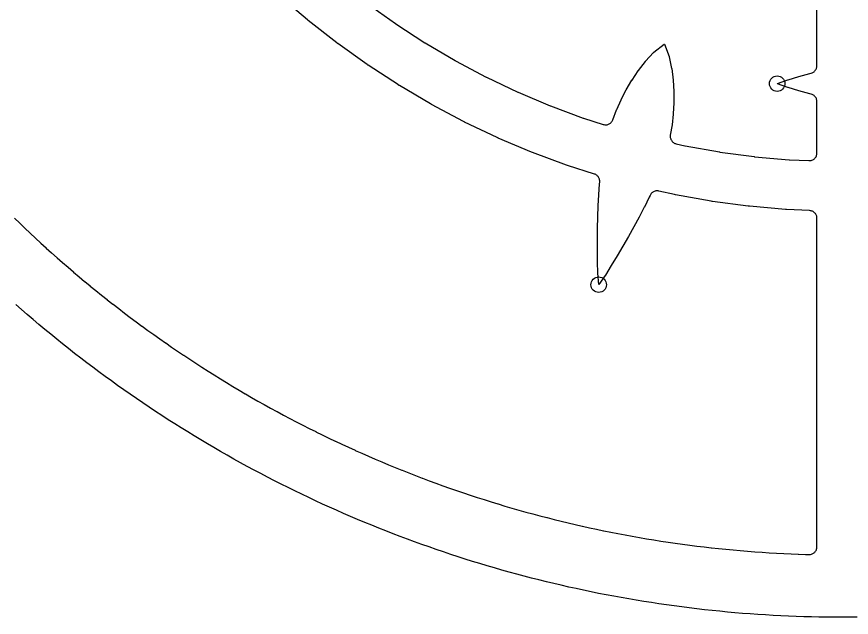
# Model space of a CAD drawing. Header units: millimetres. Extents: x -40.3 to 40.3, y -40.3 to 40.3.
# Drawn here: x -26.68 to 0.3, y -40.33 to -20.91 of the extents above; entities that cross this region are included whole.
import ezdxf

# ---------------------------------------------------------------- set-up
doc = ezdxf.new("R2010")
doc.units = ezdxf.units.MM
for name, color, linetype in [('CUT_INNER', 6, 'Continuous'), ('CUT_OUTER', 1, 'Continuous'), ('ENGRAVE', 7, 'Continuous')]:
    doc.layers.add(name, color=color, linetype=linetype)

msp = doc.modelspace()

# ---------------------------------------------------------------- linework, layer by layer
at = {"layer": 'CUT_INNER'}
for points in [[(-15.3473, -20.4764), (-14.4331, -21.1308), (-14.4239, -21.137), (-13.4815, -21.7502), (-13.4721, -21.756), (-12.5035, -22.3268), (-12.4938, -22.3322), (-11.5008, -22.8595), (-11.4909, -22.8644), (-10.4754, -23.3471), (-10.4653, -23.3516), (-9.4295, -23.7888), (-9.4192, -23.7929), (-8.365, -24.1837), (-8.3545, -24.1873), (-7.7205, -24.3908), (-7.6961, -24.3973), (-7.6712, -24.4013), (-7.646, -24.4027), (-7.6208, -24.4017), (-7.5959, -24.3981), (-7.5714, -24.3919), (-7.5476, -24.3834), (-7.5249, -24.3725), (-7.5033, -24.3594), (-7.4832, -24.3441), (-7.4648, -24.3269), (-7.4481, -24.308), (-7.4335, -24.2874), (-7.421, -24.2655), (-7.4108, -24.2424), (-7.2856, -23.9169), (-7.283, -23.9106), (-7.1407, -23.593), (-7.1377, -23.5867), (-6.9763, -23.2745), (-6.9728, -23.2682), (-6.7912, -22.9615), (-6.7872, -22.9552), (-6.5842, -22.6548), (-6.5795, -22.6483), (-6.3527, -22.3551), (-6.3464, -22.3477), (-6.0892, -22.0637), (-6.0856, -22.06), (-6.0816, -22.0566), (-5.7479, -21.7936), (-5.7432, -21.7903), (-5.7408, -21.7956), (-5.5868, -22.1915), (-5.5851, -22.1965), (-5.5839, -22.2015), (-5.5064, -22.5768), (-5.5049, -22.5863), (-5.4583, -22.954), (-5.4575, -22.962), (-5.4351, -23.324), (-5.4349, -23.3314), (-5.4341, -23.6878), (-5.4343, -23.695), (-5.4537, -24.0459), (-5.4543, -24.0529), (-5.493, -24.3988), (-5.4939, -24.4055), (-5.5486, -24.7327), (-5.5515, -24.7577), (-5.5518, -24.783), (-5.5496, -24.8081), (-5.5449, -24.8329), (-5.5377, -24.8571), (-5.5281, -24.8804), (-5.5162, -24.9027), (-5.5022, -24.9236), (-5.4861, -24.943), (-5.4681, -24.9607), (-5.4484, -24.9765), (-5.4272, -24.9902), (-5.4048, -25.0017), (-5.3813, -25.0109), (-5.357, -25.0177), (-5.0812, -25.0799), (-5.0703, -25.0821), (-3.9637, -25.2807), (-3.9527, -25.2824), (-2.8384, -25.4316), (-2.8274, -25.4328), (-1.7075, -25.5325), (-1.6964, -25.5332), (-1.0676, -25.5611), (-1.0424, -25.561), (-1.0173, -25.5583), (-0.9926, -25.5531), (-0.9686, -25.5454), (-0.9454, -25.5353), (-0.9234, -25.523), (-0.9028, -25.5085), (-0.8837, -25.492), (-0.8664, -25.4737), (-0.851, -25.4537), (-0.8377, -25.4323), (-0.8266, -25.4096), (-0.8179, -25.3859), (-0.8116, -25.3615), (-0.8078, -25.3366), (-0.8065, -25.3114), (-0.8065, -23.6535), (-0.8078, -23.6285), (-0.8115, -23.6037), (-0.8177, -23.5794), (-0.8263, -23.5559), (-0.8373, -23.5334), (-0.8504, -23.512), (-0.8656, -23.4921), (-0.8827, -23.4738), (-0.9016, -23.4573), (-0.922, -23.4428), (-0.9437, -23.4304), (-0.9666, -23.4202), (-0.9904, -23.4124), (-1.0418, -23.3983), (-1.3927, -23.2996), (-1.394, -23.2992), (-1.7404, -23.1977), (-1.7475, -23.1954), (-2.0886, -23.0728), (-2.0938, -23.0706), (-2.0886, -23.0685), (-1.7475, -22.9459), (-1.7404, -22.9436), (-1.394, -22.8421), (-1.3927, -22.8417), (-1.0435, -22.7434), (-0.9904, -22.7288), (-0.9666, -22.721), (-0.9437, -22.7108), (-0.922, -22.6984), (-0.9015, -22.6839), (-0.8827, -22.6674), (-0.8656, -22.6491), (-0.8504, -22.6292), (-0.8373, -22.6079), (-0.8263, -22.5853), (-0.8177, -22.5618), (-0.8115, -22.5375), (-0.8078, -22.5128), (-0.8065, -22.4877), (-0.8065, -17.5095)], [(-26.7534, -27.4193), (-26.5857, -27.5819), (-26.5846, -27.5829), (-26.416, -27.7445), (-26.4149, -27.7455), (-26.2453, -27.906), (-26.2441, -27.9071), (-26.0735, -28.0665), (-26.0724, -28.0676), (-25.9008, -28.226), (-25.8997, -28.227), (-25.7272, -28.3844), (-25.726, -28.3854), (-25.5525, -28.5417), (-25.5514, -28.5427), (-25.3769, -28.698), (-25.3757, -28.699), (-25.2003, -28.8531), (-25.1992, -28.8541), (-25.0228, -29.0072), (-25.0217, -29.0082), (-24.8444, -29.1602), (-24.8432, -29.1612), (-24.665, -29.3121), (-24.6638, -29.3131), (-24.4846, -29.4629), (-24.4835, -29.4639), (-24.3034, -29.6126), (-24.3022, -29.6135), (-24.1212, -29.7611), (-24.1201, -29.7621), (-23.9382, -29.9086), (-23.937, -29.9095), (-23.7542, -30.0549), (-23.753, -30.0559), (-23.5694, -30.2001), (-23.5681, -30.201), (-23.3836, -30.3441), (-23.3824, -30.3451), (-23.197, -30.4871), (-23.1958, -30.488), (-23.0095, -30.6288), (-23.0083, -30.6297), (-22.8211, -30.7694), (-22.8199, -30.7703), (-22.6319, -30.9089), (-22.6306, -30.9098), (-22.4418, -31.0472), (-22.4406, -31.048), (-22.2509, -31.1843), (-22.2496, -31.1852), (-22.0591, -31.3202), (-22.0579, -31.3211), (-21.8665, -31.455), (-21.8653, -31.4558), (-21.6731, -31.5885), (-21.6718, -31.5894), (-21.4789, -31.7209), (-21.4776, -31.7218), (-21.2838, -31.8521), (-21.2826, -31.853), (-21.088, -31.9821), (-21.0867, -31.983), (-20.8914, -32.1109), (-20.8901, -32.1118), (-20.6939, -32.2385), (-20.6926, -32.2393), (-20.4957, -32.3649), (-20.4944, -32.3657), (-20.2968, -32.49), (-20.2955, -32.4908), (-20.097, -32.6139), (-20.0957, -32.6148), (-19.8965, -32.7366), (-19.8952, -32.7374), (-19.6953, -32.8581), (-19.694, -32.8589), (-19.4933, -32.9783), (-19.492, -32.9791), (-19.2906, -33.0973), (-19.2893, -33.0981), (-19.0871, -33.2151), (-19.0858, -33.2158), (-18.883, -33.3316), (-18.8816, -33.3323), (-18.6781, -33.4468), (-18.6768, -33.4475), (-18.4725, -33.5608), (-18.4712, -33.5615), (-18.2663, -33.6735), (-18.2649, -33.6742), (-18.0593, -33.7849), (-18.0579, -33.7857), (-17.8517, -33.8951), (-17.8503, -33.8958), (-17.6433, -34.004), (-17.642, -34.0047), (-17.4344, -34.1116), (-17.433, -34.1123), (-17.2247, -34.218), (-17.2234, -34.2186), (-17.0145, -34.323), (-17.0131, -34.3237), (-16.8035, -34.4268), (-16.8021, -34.4274), (-16.592, -34.5292), (-16.5906, -34.5299), (-16.3798, -34.6304), (-16.3784, -34.631), (-16.167, -34.7302), (-16.1656, -34.7309), (-15.9536, -34.8288), (-15.9522, -34.8294), (-15.7396, -34.926), (-15.7382, -34.9266), (-15.525, -35.0219), (-15.5236, -35.0225), (-15.3098, -35.1165), (-15.3084, -35.1171), (-15.094, -35.2098), (-15.0926, -35.2104), (-14.8777, -35.3018), (-14.8763, -35.3023), (-14.6608, -35.3924), (-14.6594, -35.393), (-14.4434, -35.4817), (-14.442, -35.4822), (-14.2254, -35.5696), (-14.224, -35.5702), (-14.0069, -35.6562), (-14.0055, -35.6568), (-13.7878, -35.7415), (-13.7864, -35.7421), (-13.5683, -35.8254), (-13.5668, -35.826), (-13.3482, -35.908), (-13.3468, -35.9086), (-13.1276, -35.9892), (-13.1262, -35.9898), (-12.9066, -36.0691), (-12.9051, -36.0696), (-12.685, -36.1476), (-12.6835, -36.1481), (-12.463, -36.2248), (-12.4615, -36.2253), (-12.2404, -36.3006), (-12.239, -36.3011), (-12.0175, -36.375), (-12.016, -36.3755), (-11.7941, -36.448), (-11.7926, -36.4485), (-11.5702, -36.5197), (-11.5687, -36.5202), (-11.3459, -36.59), (-11.3444, -36.5905), (-11.1212, -36.659), (-11.1197, -36.6594), (-10.896, -36.7265), (-10.8946, -36.7269), (-10.6705, -36.7927), (-10.669, -36.7931), (-10.4445, -36.8575), (-10.443, -36.8579), (-10.2182, -36.9208), (-10.2167, -36.9213), (-9.9914, -36.9829), (-9.99, -36.9833), (-9.7643, -37.0435), (-9.7628, -37.0439), (-9.5368, -37.1027), (-9.5354, -37.1031), (-9.309, -37.1605), (-9.3075, -37.1609), (-9.0808, -37.2169), (-9.0793, -37.2173), (-8.8523, -37.2719), (-8.8508, -37.2723), (-8.6234, -37.3255), (-8.6219, -37.3259), (-8.3942, -37.3778), (-8.3927, -37.3781), (-8.1647, -37.4286), (-8.1632, -37.4289), (-7.9349, -37.478), (-7.9334, -37.4783), (-7.7048, -37.5259), (-7.7033, -37.5262), (-7.4744, -37.5725), (-7.4729, -37.5728), (-7.2437, -37.6177), (-7.2422, -37.618), (-7.0128, -37.6614), (-7.0113, -37.6617), (-6.7816, -37.7037), (-6.7801, -37.704), (-6.5501, -37.7446), (-6.5486, -37.7449), (-6.3184, -37.7841), (-6.3169, -37.7844), (-6.0864, -37.8222), (-6.0849, -37.8224), (-5.8542, -37.8588), (-5.8527, -37.859), (-5.6218, -37.894), (-5.6203, -37.8942), (-5.3892, -37.9278), (-5.3877, -37.928), (-5.1564, -37.9601), (-5.1549, -37.9603), (-4.9234, -37.9911), (-4.9218, -37.9913), (-4.6902, -38.0206), (-4.6886, -38.0207), (-4.4568, -38.0486), (-4.4553, -38.0488), (-4.2232, -38.0752), (-4.2217, -38.0754), (-3.9895, -38.1004), (-3.988, -38.1006), (-3.7557, -38.1242), (-3.7542, -38.1244), (-3.5217, -38.1465), (-3.5202, -38.1467), (-3.2876, -38.1674), (-3.286, -38.1676), (-3.0533, -38.1869), (-3.0518, -38.187), (-2.8189, -38.2049), (-2.8174, -38.205), (-2.5845, -38.2215), (-2.5829, -38.2216), (-2.3499, -38.2366), (-2.3484, -38.2367), (-2.1152, -38.2503), (-2.1137, -38.2504), (-1.8805, -38.2626), (-1.879, -38.2626), (-1.6457, -38.2734), (-1.6441, -38.2734), (-1.4108, -38.2828), (-1.4093, -38.2828), (-1.1759, -38.2907), (-1.1743, -38.2907), (-1.0634, -38.2938), (-1.0384, -38.2933), (-1.0137, -38.2902), (-0.9893, -38.2847), (-0.9656, -38.2768), (-0.9429, -38.2666), (-0.9212, -38.2541), (-0.9009, -38.2396), (-0.8822, -38.2231), (-0.8652, -38.2048), (-0.8501, -38.1849), (-0.837, -38.1637), (-0.8262, -38.1412), (-0.8176, -38.1177), (-0.8115, -38.0935), (-0.8077, -38.0688), (-0.8065, -38.0439), (-0.8065, -27.4265), (-0.8076, -27.4026), (-0.811, -27.379), (-0.8167, -27.3559), (-0.8245, -27.3334), (-0.8344, -27.3117), (-0.8464, -27.291), (-0.8602, -27.2716), (-0.8758, -27.2536), (-0.8931, -27.2372), (-0.9119, -27.2225), (-0.932, -27.2097), (-0.9532, -27.1988), (-0.9754, -27.19), (-0.9982, -27.1833), (-1.0217, -27.1789), (-1.0454, -27.1767), (-1.79, -27.1436), (-1.7928, -27.1435), (-1.8257, -27.1413), (-1.8285, -27.1411), (-2.9923, -27.0375), (-2.9951, -27.0372), (-3.0279, -27.0336), (-3.0306, -27.0332), (-4.1887, -26.8782), (-4.1914, -26.8778), (-4.224, -26.8727), (-4.2268, -26.8722), (-5.3768, -26.6659), (-5.3796, -26.6654), (-5.4119, -26.6588), (-5.4146, -26.6583), (-5.9225, -26.5437), (-5.9465, -26.5395), (-5.9709, -26.5377), (-5.9952, -26.5382), (-6.0194, -26.5411), (-6.0433, -26.5464), (-6.0664, -26.5539), (-6.0888, -26.5637), (-6.1101, -26.5756), (-6.1301, -26.5895), (-6.1487, -26.6053), (-6.1656, -26.6229), (-6.1807, -26.642), (-6.194, -26.6625), (-6.2051, -26.6841), (-6.2319, -26.7431), (-6.2335, -26.7463), (-6.389, -27.064), (-6.3903, -27.0667), (-6.5546, -27.3826), (-6.5557, -27.3848), (-6.7271, -27.6993), (-6.728, -27.701), (-6.905, -28.0145), (-6.9058, -28.0157), (-7.0868, -28.328), (-7.2718, -28.6412), (-7.4594, -28.9537), (-7.4601, -28.9548), (-7.6492, -29.2623), (-7.6533, -29.2686), (-7.8613, -29.5655), (-7.8648, -29.5699), (-7.8655, -29.5648), (-7.894, -29.203), (-7.8944, -29.1955), (-7.9012, -28.8346), (-7.9012, -28.8332), (-7.9041, -28.4705), (-7.9046, -28.1071), (-7.902, -27.744), (-7.902, -27.7426), (-7.8954, -27.3826), (-7.8953, -27.3807), (-7.8833, -27.0227), (-7.8832, -27.0203), (-7.8643, -26.6647), (-7.8641, -26.6617), (-7.8368, -26.3091), (-7.8365, -26.3055), (-7.8315, -26.2584), (-7.8301, -26.2341), (-7.8311, -26.2097), (-7.8344, -26.1856), (-7.8401, -26.1619), (-7.8481, -26.1388), (-7.8583, -26.1167), (-7.8706, -26.0956), (-7.8849, -26.0758), (-7.901, -26.0576), (-7.9189, -26.0409), (-7.9382, -26.0261), (-7.959, -26.0133), (-7.9809, -26.0025), (-8.0037, -25.994), (-8.8685, -25.7164), (-8.8711, -25.7155), (-8.9023, -25.7047), (-8.9049, -25.7038), (-10.0005, -25.2976), (-10.0031, -25.2967), (-10.0338, -25.2845), (-10.0364, -25.2834), (-11.1128, -24.8291), (-11.1154, -24.828), (-11.1455, -24.8145), (-11.148, -24.8134), (-12.2033, -24.3118), (-12.2058, -24.3105), (-12.2352, -24.2957), (-12.2377, -24.2944), (-13.2697, -23.7465), (-13.2721, -23.7452), (-13.3009, -23.7291), (-13.3033, -23.7277), (-14.31, -23.1345), (-14.3123, -23.1331), (-14.3404, -23.1157), (-14.3427, -23.1142), (-15.3221, -22.477), (-15.3244, -22.4754), (-15.3517, -22.4568), (-15.3539, -22.4552), (-16.304, -21.7752), (-16.3063, -21.7736), (-16.3327, -21.7538), (-16.3349, -21.7521), (-17.2539, -21.0305), (-17.2561, -21.0288), (-17.2816, -21.0079), (-17.2837, -21.0061), (-18.1698, -20.2445)]]:
    msp.add_lwpolyline(points, dxfattribs=at)
at = {"layer": 'CUT_OUTER'}
msp.add_lwpolyline([(0.4948, -40.322), (0.2474, -40.3242), (0, -40.325), (-0.2474, -40.3242), (-0.4948, -40.322), (-0.7423, -40.3182), (-0.9896, -40.3129), (-1.0219, -40.312), (-1.2362, -40.306), (-1.4835, -40.2977), (-1.7307, -40.2878), (-1.9779, -40.2765), (-2.225, -40.2636), (-2.472, -40.2492), (-2.7189, -40.2332), (-2.9657, -40.2158), (-3.2124, -40.1968), (-3.459, -40.1764), (-3.7055, -40.1544), (-3.9518, -40.1309), (-4.1979, -40.1059), (-4.444, -40.0794), (-4.6898, -40.0514), (-4.9355, -40.0218), (-5.1809, -39.9908), (-5.4262, -39.9582), (-5.6713, -39.9242), (-5.9162, -39.8887), (-6.1608, -39.8516), (-6.4052, -39.813), (-6.6494, -39.773), (-6.8933, -39.7314), (-7.1369, -39.6884), (-7.3803, -39.6439), (-7.6234, -39.5978), (-7.8663, -39.5503), (-8.1088, -39.5013), (-8.351, -39.4508), (-8.5929, -39.3988), (-8.8345, -39.3454), (-9.0758, -39.2904), (-9.3167, -39.234), (-9.5572, -39.1761), (-9.7974, -39.1167), (-10.0373, -39.0558), (-10.2767, -38.9935), (-10.5158, -38.9297), (-10.7545, -38.8645), (-10.9927, -38.7978), (-11.2306, -38.7296), (-11.468, -38.6599), (-11.705, -38.5888), (-11.9416, -38.5163), (-12.1777, -38.4423), (-12.4133, -38.3668), (-12.6485, -38.29), (-12.8832, -38.2116), (-13.1174, -38.1319), (-13.3511, -38.0507), (-13.5844, -37.968), (-13.8171, -37.884), (-14.0493, -37.7985), (-14.2809, -37.7115), (-14.5121, -37.6232), (-14.7426, -37.5335), (-14.9727, -37.4423), (-15.2021, -37.3497), (-15.431, -37.2557), (-15.6593, -37.1603), (-15.887, -37.0636), (-16.1141, -36.9654), (-16.3407, -36.8658), (-16.5666, -36.7649), (-16.7918, -36.6625), (-17.0165, -36.5588), (-17.2405, -36.4537), (-17.4638, -36.3472), (-17.6865, -36.2394), (-17.9085, -36.1302), (-18.1299, -36.0196), (-18.3506, -35.9077), (-18.5705, -35.7944), (-18.7898, -35.6798), (-19.0084, -35.5638), (-19.2263, -35.4465), (-19.4434, -35.3279), (-19.6598, -35.2079), (-19.8755, -35.0866), (-20.0904, -34.964), (-20.3045, -34.8401), (-20.5179, -34.7148), (-20.7305, -34.5883), (-20.9424, -34.4604), (-21.1534, -34.3313), (-21.3637, -34.2009), (-21.5731, -34.0691), (-21.7818, -33.9361), (-21.9896, -33.8018), (-22.1966, -33.6663), (-22.4027, -33.5294), (-22.608, -33.3913), (-22.8125, -33.252), (-23.0161, -33.1114), (-23.2188, -32.9695), (-23.4207, -32.8265), (-23.6217, -32.6821), (-23.8218, -32.5366), (-24.021, -32.3898), (-24.2192, -32.2418), (-24.4166, -32.0926), (-24.6131, -31.9422), (-24.8086, -31.7905), (-25.0032, -31.6377), (-25.1969, -31.4837), (-25.3896, -31.3285), (-25.5813, -31.1721), (-25.7721, -31.0146), (-25.9619, -30.8559), (-26.1508, -30.696), (-26.3386, -30.5349), (-26.5255, -30.3728), (-26.7113, -30.2094)], dxfattribs=at)
at = {"layer": 'ENGRAVE'}
for centre in [(-2.0946, -23.0706), (-7.865, -29.5707)]:
    msp.add_circle(centre, 0.25, dxfattribs=at)

doc.saveas('drawing.dxf')
